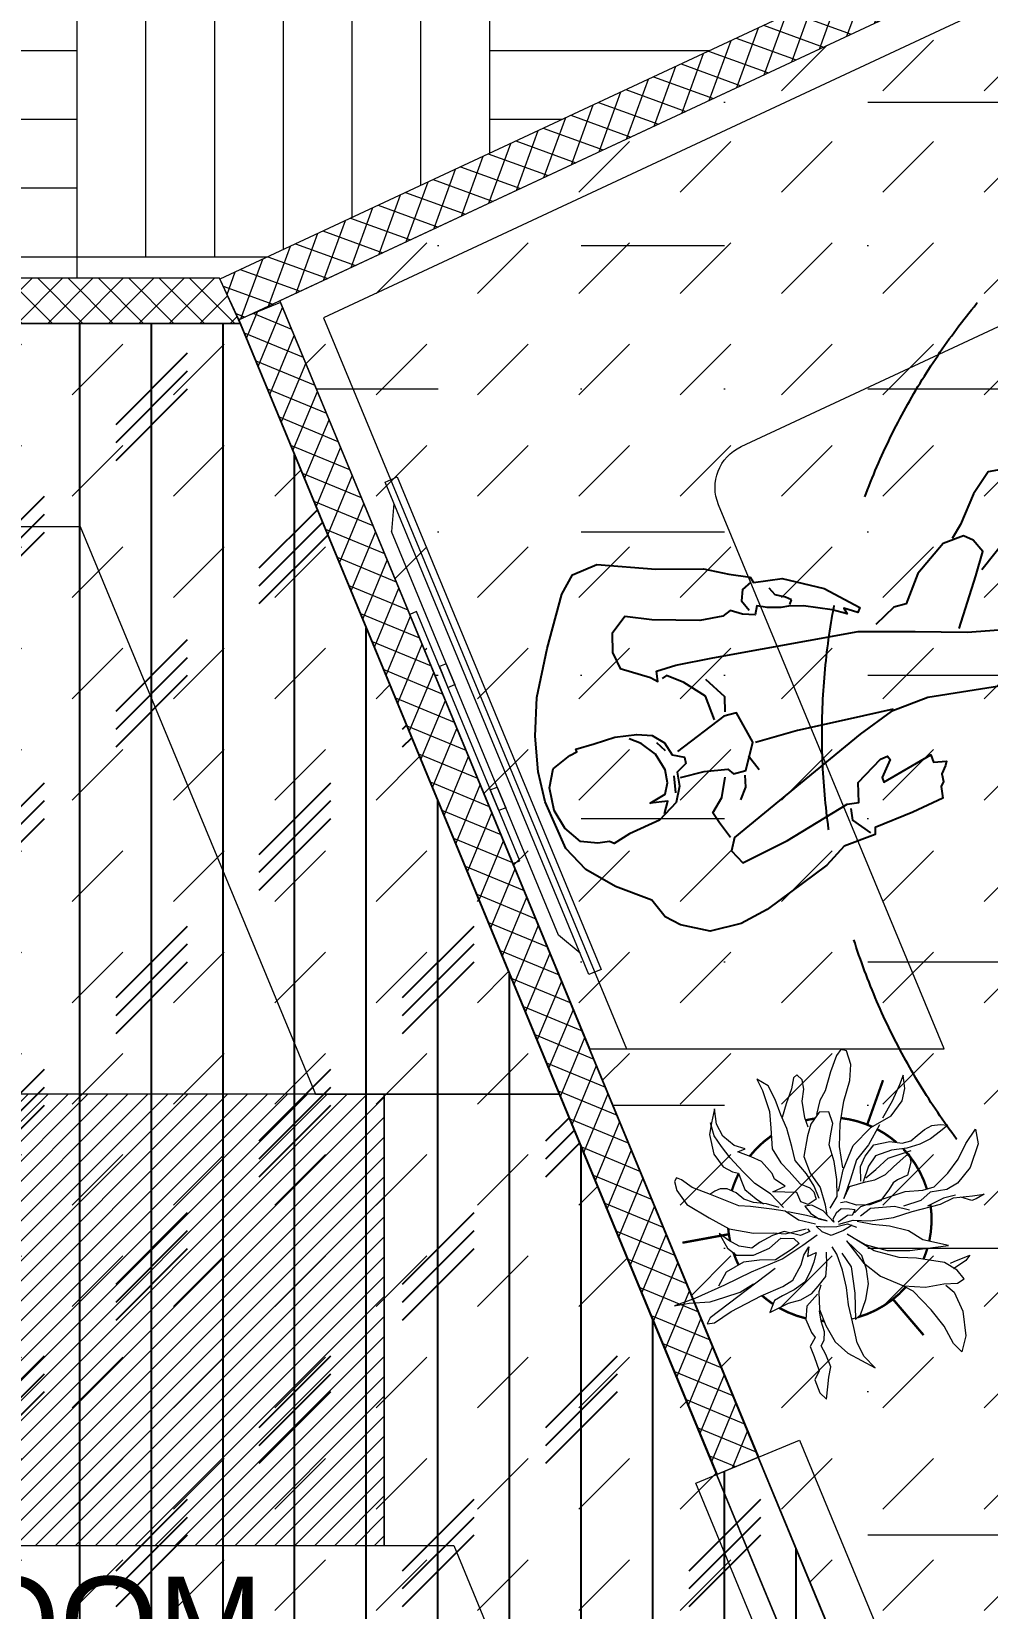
# Model space of a CAD drawing. Header units: millimetres. Extents: x 2335845 to 2509607, y 289014 to 361737.
# Drawn here: x 2372263 to 2374382, y 326562 to 330056 of the extents above; entities that cross this region are included whole.
import ezdxf

# ---------------------------------------------------------------- set-up
doc = ezdxf.new("R2010")
doc.units = ezdxf.units.MM
doc.linetypes.add('DASHED', pattern=[0.75, 0.5, -0.25])
for name, color, linetype, lineweight in [('A-INDOOR PLANTS', 84, 'Continuous', 5), ('A-PLAN-COLUMN', 3, 'Continuous', 0), ('A-PLAN-RCC-HATCH', 8, 'Continuous', 13), ('AI-FURN', 7, 'Continuous', 20), ('AR_01_PARTITION FULL HT', 2, 'Continuous', 25), ('IN-PRTN-FULL', 30, 'Continuous', 20), ('IN-PRTN-HATCH', 8, 'Continuous', 5), ('TOA- AV', 7, 'Continuous', 9), ('TOA-FC-GYPSUM', 250, 'Continuous', 5), ('TOA-FL-CPT-1', 8, 'Continuous', 5), ('TOA-FL-CPT-2', 8, 'Continuous', 5), ('TOA-FL-TILE-1', 8, 'Continuous', 5), ('TOA-FURN-CUSTOM', 251, 'Continuous', 9)]:
    doc.layers.add(name, color=color, linetype=linetype, lineweight=lineweight)
for name, color, linetype in [('FLOOR MARK', 7, 'Continuous'), ('I-FURN', 7, 'Continuous'), ('TEXT', 250, 'Continuous')]:
    doc.layers.add(name, color=color, linetype=linetype)
doc.styles.get("Standard").update_dxf_attribs({"font": 'arial.ttf'})
pattern_1 = [(45, (90021.14, 24146.98), (0, 224.506403), [158.75, -158.75])]

# ---------------------------------------------------------------- blocks, each defined once
blk = doc.blocks.new('Columns')
at = {"layer": 'A-PLAN-RCC-HATCH'}
h = blk.add_hatch(dxfattribs=at)
h.set_pattern_fill('ANSI31', color=256, scale=250, style=0)
h.set_pattern_definition([(45, (436397.9, -590762.232), (-22.0970869, 22.0970869), [])])
h.paths.add_polyline_path([(-4160.3, 1537), (-3160.3, 1537), (-3160.3, 2537), (-4160.3, 2537)])
at = {"layer": 'A-PLAN-COLUMN', "elevation": 0}
blk.add_lwpolyline([(-4160.3, 1537), (-3160.3, 1537), (-3160.3, 2537), (-4160.3, 2537)], close=True, dxfattribs=at)
blk = doc.blocks.new('02PMAN15')
at = {"color": 0, "linetype": 'ByBlock'}
for p, q in [((4.24, 2.49), (4.54, 1.34)), ((20.63, 2.42), (17.58, 1.97)), ((13.81, 1.43), (10.75, 1.17)), ((17.58, 1.97), (13.81, 1.43)), ((4.6, -0.54), (4.24, -1.27)), ((16.35, -7.65), (15.72, -8.06)), ((16.67, -7.34), (16.35, -7.65)), ((16.44, -7.06), (16.67, -7.34)), ((15.72, -8.06), (15.49, -8.65))]:
    blk.add_line(p, q, dxfattribs=at)
for points in [[(-4.32, -2.33), (-3.61, -4.75), (-2.53, -7.26), (-0.64, -10.22), (1.69, -13.45), (2.86, -14.44), (4.74, -14.53), (8.51, -12.73), (11.65, -11.57), (13.18, -10.58), (14.52, -9.86), (14.61, -9.42), (16.59, -8.97), (19.1, -7.26), (20.99, -5.11), (20.72, -4.84), (19.91, -5.47), (20, -5.02), (19.1, -5.65), (17.31, -6.64), (16.32, -6.99), (15.78, -7.08), (14.88, -7.44), (14.25, -7.8), (13.9, -7.26), (13.09, -7.62), (12.37, -8.16), (11.74, -7.98), (10.13, -8.25), (6.98, -9.51), (5.28, -10.4), (4.02, -9.6), (3.57, -8.34), (3.66, -7.08), (5.46, -5.74), (5.82, -5.29), (6, -6.01), (7.43, -5.92), (10.04, -5.47), (20.27, -3.59), (24.04, -2.15), (27.45, -0.81), (32.02, 0.54), (33.37, 2.51), (35.35, 3.86), (36.6, 4.04), (40.81, 4.98), (41.81, 6.28), (41.72, 7.71), (40.37, 8.25), (37.95, 8.07), (36.24, 6.9), (34.27, 6.37), (33.91, 6.73), (32.29, 6.19), (31.31, 5.29), (31.31, 4.39), (29.24, 3.77), (23.23, 2.51), (20.45, 2.51), (17.84, 3.23), (6.98, 6.9), (6.45, 7.71), (6.89, 8.79), (10.4, 8.43), (15.24, 7.53), (16.05, 7.71), (16.5, 6.37), (18.56, 5.38), (19.1, 5.38), (19.19, 5.65), (18.2, 6.64), (18.2, 6.99), (21.97, 6.37), (21.97, 6.9), (22.87, 7.17), (22.69, 7.44), (22.24, 7.89), (22.15, 8.43), (21.88, 8.7), (21.7, 9.51), (19.37, 9.68), (16.5, 9.77), (16.32, 10.22), (13.99, 10.22), (12.37, 11.03), (7.34, 12.46), (5.28, 12.73), (3.04, 12.46), (1.24, 11.3), (0.43, 10.4), (-0.02, 8.97), (-2.08, 7.17), (-3.61, 5.29), (-4.41, 3.41), (-4.59, -0.18)], [(5.64, 0.81), (4.84, 1.17), (4.65, 2.15), (4.02, 3.14), (2.48, 3.88), (0.16, 4.04), (-1.09, 4.3), (-1.36, 4.04), (-2.17, 3.86), (-3.25, 3.32), (-3.96, 2.06), (-4.23, 0.63), (-3.96, -0.99), (-3.25, -2.15), (-1.81, -2.6), (-1.27, -2.69), (-1.27, -2.87), (0.07, -2.78), (1.6, -2.69), (3.13, -2.33), (4.11, -1.88), (4.74, -1.08), (4.94, -0.09), (5.7, 0.37)]]:
    blk.add_lwpolyline(points, close=True, dxfattribs=at)
for points in [[(15.37, 7.89), (15.19, 8.7), (16.05, 10)], [(6.72, 6.81), (6.36, 5.56), (6.18, 4.75), (7.16, 3.95), (7.88, 2.69)], [(9.23, 3.05), (8.96, 3.86), (8.33, 4.57)], [(35.79, 3.95), (34.99, 4.84), (33.91, 5.2), (33.1, 5.11), (32.47, 4.66)], [(2.96, 3.6), (3.49, 2.84), (2.28, 2.54), (3.49, 2.31), (3.94, 1.63), (4.1, 0.72), (3.87, -0.56), (3.19, -1.62), (2.5, -2.23)], [(33.19, 3.14), (32.38, 3.95), (31.58, 4.21)], [(4.92, 1.61), (6.63, 1.79), (8.24, 2.24), (8.51, 2.69), (9.41, 2.78), (10.57, 1.08), (10.22, -1.26), (9.32, -1.35), (5.37, -0.18)], [(9.95, 1.88), (10.31, 3.05)], [(8.6, -1.35), (8.6, -3.14), (7.52, -4.57), (6.54, -5.47), (6.18, -5.38)], [(9.5, -1.61), (9.86, -2.6), (9.05, -4.21)], [(27, -1.26), (29.42, -4.3), (30.5, -5.74), (30.14, -6.73), (29.6, -7.26), (28.08, -7.26), (25.65, -5.92), (24.13, -4.21), (23.23, -4.3), (21.61, -3.59)], [(29.96, -4.57), (34.63, -7.35), (35.17, -9.24), (34.27, -10.58), (32.83, -10.85), (31.31, -9.77), (29.69, -8.07), (28.79, -7.35)], [(14.43, -9.51), (13.72, -9.24), (13.36, -8.52), (13.63, -7.71)]]:
    blk.add_lwpolyline(points, dxfattribs=at)
blk = doc.blocks.new('PLANT_10')
at = {"layer": 'A-INDOOR PLANTS', "linetype": 'ByBlock', "lineweight": -2}
for p, q in [((13664.3, 7933.64), (13665.55, 7933.86)), ((13665.52, 7932.8), (13664.3, 7933.64)), ((13665.55, 7933.86), (13667.57, 7933.17)), ((13669.84, 7934.37), (13670.24, 7933.69)), ((13670, 7933.37), (13669.84, 7934.37)), ((13670.24, 7933.69), (13670.38, 7933.32)), ((13666.85, 7932.15), (13665.52, 7932.8)), ((13667.57, 7933.17), (13668.91, 7932.09)), ((13670.17, 7931.75), (13670, 7933.37)), ((13670.38, 7933.32), (13670.09, 7932.38)), ((13675.61, 7931.79), (13675.07, 7933.15)), ((13675.07, 7933.15), (13675.52, 7932.79)), ((13675.52, 7932.79), (13676.24, 7931.75)), ((13677.08, 7932.65), (13676.35, 7932.06)), ((13677.47, 7932.1), (13677.08, 7932.65)), ((13678.23, 7931.81), (13679.84, 7932.55)), ((13679.84, 7932.55), (13681.95, 7932.8)), ((13681.95, 7932.8), (13683.34, 7932.46)), ((13683.34, 7932.46), (13682.61, 7931.75)), ((13663.89, 7930.62), (13663.94, 7931.25)), ((13663.94, 7931.25), (13664.46, 7930.64)), ((13668.06, 7931.25), (13666.85, 7932.15)), ((13669.22, 7930.1), (13668.06, 7931.25)), ((13668.91, 7932.09), (13669.44, 7931.17)), ((13669.44, 7931.17), (13669.67, 7929.74)), ((13669.92, 7931.93), (13670.2, 7930.88)), ((13670.71, 7930.64), (13670.17, 7931.75)), ((13670.2, 7930.88), (13670.87, 7929.52)), ((13674.25, 7931.31), (13673.75, 7929.11)), ((13674.5, 7929.32), (13674.25, 7931.31)), ((13675.7, 7930.98), (13675.33, 7928.59)), ((13675.74, 7931.48), (13675.61, 7931.79)), ((13676.35, 7932.06), (13675.7, 7930.98)), ((13677.51, 7930.91), (13677.47, 7932.1)), ((13677.81, 7929.36), (13677.51, 7930.91)), ((13677.63, 7931.1), (13678.23, 7931.81)), ((13681.13, 7930.96), (13679.73, 7929.85)), ((13682.61, 7931.75), (13681.13, 7930.96)), ((13663.98, 7929.88), (13663.89, 7930.62)), ((13664.31, 7929.26), (13663.98, 7929.88)), ((13664.46, 7930.64), (13665.11, 7929.79)), ((13665.11, 7929.79), (13665.57, 7928.86)), ((13669.5, 7929.11), (13669.22, 7930.1)), ((13669.67, 7929.74), (13670.38, 7928.94)), ((13671.34, 7928.22), (13670.71, 7930.64)), ((13679.73, 7929.85), (13678.15, 7928.3)), ((13664.83, 7928.65), (13664.31, 7929.26)), ((13665.28, 7928.1), (13664.83, 7928.65)), ((13665.57, 7928.86), (13665.92, 7927.75)), ((13666.78, 7926.15), (13666.1, 7928.13)), ((13669.61, 7927.61), (13669.5, 7929.11)), ((13670.38, 7928.94), (13670.87, 7927.46)), ((13671.83, 7926.61), (13671.34, 7928.22)), ((13673.75, 7929.11), (13672.98, 7927.9)), ((13674.66, 7928.01), (13674.5, 7929.32)), ((13675.33, 7928.59), (13675.25, 7927.09)), ((13677.68, 7927.48), (13677.81, 7929.36)), ((13678.15, 7928.3), (13677.74, 7927.54)), ((13660.8, 7927.59), (13659.68, 7927.43)), ((13659.68, 7927.43), (13660.5, 7927.14)), ((13660.5, 7927.14), (13661.89, 7926.5)), ((13661.87, 7927.37), (13660.8, 7927.59)), ((13663.15, 7926.41), (13661.87, 7927.37)), ((13665.49, 7927.36), (13665.28, 7928.1)), ((13665.34, 7926.29), (13665.49, 7927.36)), ((13665.92, 7927.75), (13666.08, 7926.44)), ((13666.41, 7927.95), (13667.1, 7928.09)), ((13666.55, 7927.7), (13666.41, 7927.95)), ((13667.52, 7926.61), (13666.55, 7927.7)), ((13667.1, 7928.09), (13668.23, 7927.82)), ((13668.23, 7927.82), (13668.63, 7926.95)), ((13668.63, 7926.95), (13668.89, 7926.59)), ((13670.3, 7925.56), (13669.61, 7927.61)), ((13671.22, 7927.97), (13670.89, 7926.71)), ((13672.98, 7927.9), (13672.59, 7926.26)), ((13674.66, 7926.07), (13674.66, 7928.01)), ((13675.25, 7927.09), (13674.69, 7924.95)), ((13676.86, 7925.51), (13677.68, 7927.48)), ((13661.89, 7926.5), (13663.36, 7925.67)), ((13664.14, 7924.69), (13663.15, 7926.41)), ((13663.93, 7925.43), (13665.64, 7924.49)), ((13665.63, 7924.92), (13665.34, 7926.29)), ((13666.08, 7926.44), (13666.56, 7925.08)), ((13667.75, 7925.11), (13666.78, 7926.15)), ((13668.16, 7925.94), (13667.52, 7926.61)), ((13668.63, 7925.01), (13668.16, 7925.94)), ((13668.89, 7926.59), (13669.47, 7926.23)), ((13669.47, 7926.23), (13670.42, 7925.51)), ((13670.91, 7923.83), (13670.3, 7925.56)), ((13670.42, 7925.51), (13670.77, 7924.58)), ((13670.89, 7926.71), (13671.08, 7924.65)), ((13672.14, 7924.62), (13671.83, 7926.61)), ((13672.59, 7926.26), (13672.45, 7924.82)), ((13674.15, 7924.18), (13674.66, 7926.07)), ((13675.72, 7924.04), (13676.86, 7925.51)), ((13665.68, 7923.17), (13664.14, 7924.69)), ((13666.59, 7924.2), (13665.63, 7924.92)), ((13665.64, 7924.49), (13666.92, 7923.46)), ((13666.56, 7925.08), (13667.46, 7924.48)), ((13667.48, 7923.79), (13666.59, 7924.2)), ((13667.46, 7924.48), (13668.78, 7924.02)), ((13668.46, 7924.26), (13667.75, 7925.11)), ((13668.78, 7924.21), (13668.63, 7925.01)), ((13669.19, 7922.84), (13668.78, 7924.21)), ((13670.77, 7924.58), (13670.8, 7923.45)), ((13671.08, 7924.65), (13671.73, 7923.79)), ((13672.06, 7923.18), (13672.14, 7924.62)), ((13672.45, 7924.82), (13672.17, 7923.5)), ((13674.69, 7924.95), (13673.26, 7922.65)), ((13673.26, 7922.65), (13674.15, 7924.18)), ((13676.27, 7924.31), (13675.1, 7923.9)), ((13677.52, 7924.47), (13676.27, 7924.31)), ((13678.84, 7924.26), (13677.52, 7924.47)), ((13680.16, 7923.8), (13678.84, 7924.26)), ((13683.72, 7924.1), (13682.55, 7923.5)), ((13683.45, 7922.71), (13684.69, 7925.06)), ((13684.69, 7925.06), (13683.72, 7924.1)), ((13658.75, 7922.96), (13657.58, 7922.61)), ((13660.13, 7922.88), (13658.75, 7922.96)), ((13661.89, 7922.37), (13660.13, 7922.88)), ((13667.77, 7922.3), (13665.68, 7923.17)), ((13666.92, 7923.46), (13668.56, 7922.95)), ((13668.73, 7923.83), (13667.48, 7923.79)), ((13668.56, 7922.95), (13670.21, 7922.37)), ((13670.21, 7922.37), (13669.19, 7922.84)), ((13670.8, 7923.45), (13670.51, 7922.57)), ((13671.43, 7923.29), (13670.91, 7923.83)), ((13671.13, 7922.84), (13671.09, 7922.15)), ((13671.18, 7923.34), (13671.13, 7922.84)), ((13671.62, 7923.1), (13671.18, 7923.34)), ((13671.64, 7922.67), (13671.62, 7923.1)), ((13672.41, 7921.94), (13672.06, 7923.18)), ((13672.39, 7922.69), (13672.67, 7923.45)), ((13672.5, 7923.07), (13672.96, 7922.33)), ((13673.83, 7922.61), (13675.72, 7924.04)), ((13675.1, 7923.9), (13673.83, 7922.61)), ((13674.9, 7922.2), (13676.06, 7922.99)), ((13676.06, 7922.99), (13678.3, 7923.31)), ((13679.32, 7922.77), (13677.83, 7922.6)), ((13678.3, 7923.31), (13680.55, 7923.37)), ((13681.24, 7923.21), (13679.32, 7922.77)), ((13680.55, 7923.37), (13680.16, 7923.8)), ((13682.55, 7923.5), (13681.24, 7923.21)), ((13657.58, 7922.61), (13657.47, 7922.11)), ((13657.47, 7922.11), (13657.98, 7921.75)), ((13657.98, 7921.75), (13659.37, 7921.23)), ((13663.84, 7922.05), (13661.89, 7922.37)), ((13663.8, 7921.43), (13662.81, 7921.09)), ((13664.68, 7921.27), (13663.8, 7921.43)), ((13665.78, 7921.99), (13663.84, 7922.05)), ((13667.05, 7921.53), (13665.62, 7921.11)), ((13667.58, 7922.29), (13665.78, 7921.99)), ((13668.6, 7921.76), (13667.05, 7921.53)), ((13669.6, 7921.92), (13667.77, 7922.3)), ((13670.04, 7921.8), (13668.6, 7921.76)), ((13671.05, 7921.21), (13670.04, 7921.8)), ((13670.51, 7922.57), (13670.59, 7922.07)), ((13671.09, 7922.15), (13671.48, 7921.72)), ((13671.48, 7921.72), (13671.99, 7921.43)), ((13672.22, 7921.87), (13671.64, 7922.67)), ((13672.23, 7921.5), (13671.81, 7921.11)), ((13671.99, 7921.43), (13672.23, 7921.5)), ((13672.6, 7921.76), (13672.39, 7922.69)), ((13672.63, 7920.7), (13672.6, 7921.76)), ((13672.96, 7922.33), (13673.37, 7921.28)), ((13674.98, 7921.77), (13674.36, 7921.37)), ((13676.34, 7922.25), (13674.98, 7921.77)), ((13677.83, 7922.6), (13676.34, 7922.25)), ((13681.07, 7920.83), (13682.48, 7921.62)), ((13682.48, 7921.62), (13683.45, 7922.71)), ((13659.37, 7921.23), (13661.01, 7920.78)), ((13661.01, 7920.78), (13661.83, 7920.31)), ((13661.83, 7920.31), (13663.03, 7920.03)), ((13662.81, 7921.09), (13662.83, 7920.27)), ((13662.83, 7920.27), (13663.86, 7919.55)), ((13665.62, 7921.11), (13664.68, 7921.27)), ((13668.04, 7919.49), (13669.27, 7920.34)), ((13670.21, 7920.25), (13669.16, 7919.84)), ((13669.27, 7920.34), (13670.76, 7920.76)), ((13670.76, 7920.76), (13671.63, 7920.91)), ((13671.26, 7920.59), (13670.79, 7919.64)), ((13671.81, 7921.11), (13671.26, 7920.59)), ((13671.48, 7919.53), (13671.96, 7920.24)), ((13672.13, 7920.93), (13671.68, 7919.17)), ((13671.96, 7920.24), (13672.13, 7920.93)), ((13672.59, 7920.01), (13672.63, 7920.7)), ((13673.08, 7920.52), (13672.59, 7920.01)), ((13673.37, 7921.28), (13673.08, 7920.52)), ((13673.34, 7920.09), (13674.25, 7918.87)), ((13675.88, 7920.92), (13674.81, 7920.89)), ((13676.88, 7920.82), (13675.88, 7920.92)), ((13677.71, 7920.16), (13676.88, 7920.82)), ((13677.64, 7920.41), (13678.21, 7920.24)), ((13678.35, 7919.62), (13677.71, 7920.16)), ((13678.21, 7920.24), (13679.71, 7920.28)), ((13678.4, 7920.12), (13679.43, 7919.21)), ((13679.71, 7920.28), (13681.07, 7920.83)), ((13680.7, 7920.44), (13679.83, 7920.29)), ((13681.63, 7920.72), (13680.7, 7920.44)), ((13682.32, 7920.68), (13681.63, 7920.72)), ((13682.83, 7920.44), (13682.32, 7920.68)), ((13683.57, 7920.84), (13682.83, 7920.44)), ((13684.62, 7921.25), (13683.57, 7920.84)), ((13683.72, 7919.84), (13684.96, 7920.26)), ((13685.5, 7921.09), (13684.62, 7921.25)), ((13684.96, 7920.26), (13685.72, 7919.9)), ((13686.31, 7920.99), (13685.5, 7921.09)), ((13685.72, 7919.9), (13686.83, 7920.31)), ((13687.38, 7920.89), (13686.31, 7920.99)), ((13686.83, 7920.31), (13687.38, 7920.89)), ((13660.07, 7918.81), (13659.64, 7918.36)), ((13660.87, 7918.96), (13660.07, 7918.81)), ((13661.88, 7918.81), (13660.87, 7918.96)), ((13663.31, 7919.04), (13661.88, 7918.81)), ((13664.11, 7919.31), (13663.31, 7919.04)), ((13663.86, 7919.55), (13664.86, 7919.27)), ((13664.86, 7919.27), (13666.62, 7918.95)), ((13666.62, 7918.95), (13668.04, 7919.49)), ((13668.12, 7919.18), (13666.96, 7918.21)), ((13669.16, 7919.84), (13668.12, 7919.18)), ((13668.95, 7918.64), (13669.3, 7919.47)), ((13669.3, 7919.47), (13669.66, 7919.79)), ((13669.66, 7919.79), (13670.28, 7920)), ((13670.51, 7918.69), (13669.7, 7918.36)), ((13670.28, 7920), (13670.74, 7919.32)), ((13670.74, 7919.32), (13670.51, 7918.69)), ((13670.79, 7919.64), (13670.87, 7919.02)), ((13670.87, 7919.02), (13671.48, 7919.53)), ((13671.68, 7919.17), (13671.35, 7917.59)), ((13672.41, 7919.94), (13672.07, 7918.49)), ((13672.59, 7920.01), (13672.59, 7920.01)), ((13672.8, 7919.26), (13673.05, 7919.46)), ((13673.23, 7917.34), (13672.81, 7919.14)), ((13673.05, 7919.46), (13673.38, 7918.65)), ((13674.25, 7918.87), (13675.37, 7917.15)), ((13674.36, 7919.37), (13675.18, 7919.27)), ((13675.06, 7918.96), (13674.36, 7919.37)), ((13674.84, 7920.01), (13675.66, 7919.79)), ((13675.18, 7919.27), (13674.84, 7920.01)), ((13675.88, 7918.73), (13675.06, 7918.96)), ((13675.66, 7919.79), (13676.48, 7919.5)), ((13677.21, 7918.02), (13675.88, 7918.73)), ((13676.48, 7919.5), (13677.37, 7919.03)), ((13677.37, 7919.03), (13678.02, 7918.11)), ((13678.88, 7918.7), (13678.35, 7919.62)), ((13679.16, 7917.64), (13678.88, 7918.7)), ((13679.43, 7919.21), (13680.56, 7919.12)), ((13680.56, 7919.12), (13681.67, 7919.59)), ((13681.67, 7919.59), (13682.09, 7919.92)), ((13682.09, 7919.92), (13682.86, 7919.5)), ((13682.86, 7919.5), (13683.72, 7919.84)), ((13659.64, 7918.36), (13659.9, 7918.06)), ((13659.9, 7918.06), (13660.84, 7917.9)), ((13660.84, 7917.9), (13662.11, 7917.44)), ((13662.11, 7917.44), (13663.3, 7917.1)), ((13664.23, 7917.5), (13663.06, 7916.97)), ((13665.78, 7917.92), (13664.23, 7917.5)), ((13666.96, 7918.21), (13665.78, 7917.92)), ((13667.18, 7916.97), (13667.91, 7917.68)), ((13667.91, 7917.68), (13668.95, 7918.64)), ((13669.17, 7917.34), (13668.57, 7916.44)), ((13669.64, 7916.29), (13669.17, 7917.34)), ((13669.7, 7918.36), (13669.64, 7916.29)), ((13671.3, 7917.34), (13671.14, 7916.21)), ((13672.07, 7918.49), (13671.3, 7917.34)), ((13673.38, 7918.65), (13673.05, 7917.27)), ((13673.14, 7916.33), (13673.23, 7917.34)), ((13673.62, 7916.97), (13673.65, 7918.1)), ((13673.65, 7918.1), (13674.07, 7918.55)), ((13674.07, 7918.55), (13674.59, 7917.88)), ((13674.59, 7917.88), (13675.45, 7916.53)), ((13677.74, 7917.16), (13677.21, 7918.02)), ((13678.02, 7918.11), (13678.55, 7917.12)), ((13679.63, 7916.72), (13679.16, 7917.64)), ((13661.76, 7916.49), (13660.59, 7915.89)), ((13660.98, 7915.4), (13662.78, 7916.02)), ((13663.06, 7916.97), (13661.76, 7916.49)), ((13662.78, 7916.02), (13664.21, 7916.12)), ((13664.21, 7916.12), (13665.96, 7916.24)), ((13665.96, 7916.24), (13667.18, 7916.97)), ((13668.08, 7916.24), (13667.05, 7915.34)), ((13668.57, 7916.44), (13668.08, 7916.24)), ((13669.83, 7916.11), (13668.94, 7914.77)), ((13670.99, 7917.21), (13669.83, 7916.11)), ((13671, 7916.83), (13670.66, 7915.76)), ((13671.14, 7916.21), (13670.89, 7914.39)), ((13673.05, 7917.27), (13673.39, 7916.28)), ((13673.19, 7914.65), (13673.14, 7916.33)), ((13673.39, 7916.28), (13673.99, 7915.17)), ((13674.46, 7916), (13673.62, 7916.97)), ((13675.07, 7914.64), (13674.46, 7916)), ((13675.37, 7917.15), (13676.51, 7914.43)), ((13675.45, 7916.53), (13675.49, 7915.15)), ((13676.2, 7916.49), (13680.43, 7910.93)), ((13678.55, 7915.31), (13677.74, 7917.16)), ((13678.55, 7917.12), (13678.95, 7916.45)), ((13678.95, 7916.45), (13679.96, 7916.04)), ((13679.96, 7916.04), (13679.63, 7916.72)), ((13660.59, 7915.89), (13660, 7914.93)), ((13660, 7914.93), (13660.98, 7915.4)), ((13667.05, 7915.34), (13666.64, 7914.45)), ((13668.94, 7914.77), (13667.91, 7913.74)), ((13669.46, 7913.91), (13670.25, 7914.87)), ((13670.25, 7914.87), (13670.67, 7915.51)), ((13670.57, 7914.63), (13670.28, 7913.81)), ((13670.66, 7915.76), (13670.57, 7914.63)), ((13672.82, 7912.57), (13673.19, 7914.65)), ((13673.99, 7915.17), (13674.45, 7914.5)), ((13675.05, 7913.2), (13675.07, 7914.64)), ((13675.49, 7915.15), (13675.66, 7913.78)), ((13678.23, 7913.49), (13677.5, 7914.65)), ((13679.87, 7912.72), (13678.55, 7915.31)), ((13665.96, 7913.93), (13665.68, 7912.98)), ((13666.23, 7913.31), (13665.96, 7913.93)), ((13666.64, 7914.45), (13666.23, 7913.31)), ((13667.91, 7913.74), (13666.75, 7912.64)), ((13667.93, 7912.86), (13668.04, 7913.36)), ((13668.04, 7913.36), (13668.6, 7913.57)), ((13668.6, 7913.57), (13669.46, 7913.91)), ((13670.28, 7913.81), (13669.74, 7913.17)), ((13670.85, 7913.39), (13669.87, 7910.98)), ((13670.89, 7914.39), (13670.85, 7913.39)), ((13674.29, 7913.43), (13673.82, 7912.54)), ((13674.45, 7914.5), (13674.29, 7913.43)), ((13675.66, 7913.78), (13676.51, 7912.31)), ((13676.51, 7914.43), (13677.64, 7912.15)), ((13678.64, 7912.18), (13678.23, 7913.49)), ((13664.9, 7912.02), (13663.85, 7911.49)), ((13665.68, 7912.98), (13664.9, 7912.02)), ((13666.75, 7912.64), (13665.77, 7911.92)), ((13666.42, 7911.25), (13667.52, 7912.04)), ((13667.52, 7912.04), (13667.93, 7912.86)), ((13669.74, 7913.17), (13669.38, 7912.4)), ((13669.38, 7912.4), (13669.4, 7911.78)), ((13671.87, 7910.85), (13672.82, 7912.57)), ((13673.82, 7912.54), (13673.22, 7911.71)), ((13673.22, 7911.71), (13674.45, 7912.43)), ((13674.45, 7912.43), (13675.05, 7913.2)), ((13676.51, 7912.31), (13677.72, 7911.66)), ((13677.64, 7912.15), (13678.78, 7909.62)), ((13679.05, 7910.95), (13678.64, 7912.18)), ((13680.85, 7911.31), (13679.87, 7912.72)), ((13663.85, 7911.49), (13662.54, 7911.32)), ((13662.54, 7911.32), (13663.74, 7911.04)), ((13664.86, 7911.27), (13663.74, 7910.98)), ((13663.74, 7911.04), (13664.74, 7910.89)), ((13664.74, 7910.89), (13666.42, 7911.25)), ((13665.77, 7911.92), (13664.86, 7911.27)), ((13669.87, 7910.98), (13669.29, 7909.4)), ((13669.4, 7911.78), (13669.6, 7911.35)), ((13669.6, 7911.35), (13669.87, 7910.92)), ((13670.74, 7908.94), (13671.87, 7910.85)), ((13679.17, 7909.14), (13679.05, 7910.95)), ((13680.43, 7910.93), (13680.94, 7910.69)), ((13680.94, 7910.69), (13680.85, 7911.31)), ((13669.29, 7909.4), (13668.63, 7908.5)), ((13678.78, 7909.62), (13679.4, 7907.89)), ((13668.63, 7908.5), (13668.45, 7908.06)), ((13668.45, 7908.06), (13668.77, 7907.88)), ((13668.77, 7907.88), (13669.52, 7908.09)), ((13669.52, 7908.09), (13670.74, 7908.94)), ((13679.4, 7907.89), (13679.17, 7909.14))]:
    blk.add_line(p, q, dxfattribs=at)
at = {"layer": 'A-INDOOR PLANTS', "linetype": 'Continuous', "lineweight": 18, "ltscale": 0.5, "const_width": 0.2}
for points in [[(13669.4, 7929.47, 0.116285), (13665.96, 7927.44)], [(13673.88, 7929.67, 0.090884), (13670.74, 7929.78)], [(13675.42, 7929.17, 0.028901), (13674.47, 7929.51)], [(13665.42, 7926.87, 0.0574), (13664.3, 7925.23)], [(13680.37, 7923.57, 0.141213), (13677.8, 7927.66)], [(13664.08, 7924.79, 0.079562), (13663.34, 7922.14)], [(13680.68, 7920.44, 0.006998), (13680.7, 7920.68)], [(13663.38, 7919.89, 0.022707), (13663.53, 7919.11)], [(13679.57, 7916.84, 0.070954), (13680.47, 7919.13)], [(13664.86, 7916.17, 0.072973), (13666.59, 7914.33)], [(13678.52, 7915.38, 0.034437), (13679.25, 7916.33)], [(13677.6, 7914.49, 0.002611), (13677.67, 7914.55)], [(13668.08, 7913.38, 0.04589), (13669.56, 7912.79)], [(13674.83, 7912.92, 0.033376), (13675.9, 7913.37)], [(13672.77, 7912.48, 0.032284), (13673.88, 7912.65)]]:
    blk.add_lwpolyline(points, format="xyb", dxfattribs=at)
for points in [[(13678.83, 7926.57), (13681.9, 7929.19)], [(13663.9, 7924.37), (13660.1, 7925.72)], [(13673.27, 7912.54), (13674, 7908.57)]]:
    blk.add_lwpolyline(points, dxfattribs=at)
at = {"layer": 'A-INDOOR PLANTS', "linetype": 'Continuous', "lineweight": 18, "ltscale": 0.5}
blk.add_arc((13672, 7921.16), 8.71, 12.4792, 14.7067, dxfattribs=at)
blk = doc.blocks.new('*U729')
at = {"layer": 'IN-PRTN-HATCH'}
h = blk.add_hatch(dxfattribs=at)
h.set_pattern_fill('ANSI37', color=256, scale=15)
h.set_pattern_definition([(45, (553.256, -9e-11), (-33.67596, 33.67596), []), (135, (553.256, -9e-11), (-33.67596, -33.67596), [])])
h.paths.add_polyline_path([(-102889.3, -39967.2), (-100119.8, -39967.2), (-100119.8, -39867.2), (-102889.3, -39867.2)])
at = {"layer": 'IN-PRTN-FULL', "elevation": 0}
blk.add_lwpolyline([(-102889.3, -39967.2), (-100119.8, -39967.2), (-100119.8, -39867.2), (-102889.3, -39867.2)], close=True, dxfattribs=at)
blk = doc.blocks.new('A$C60412B90')
at = {"layer": 'TOA- AV', "color": 6}
for p, q in [((-37.2, 55.5), (29.9, 91)), ((1280.2, 55.5), (1213.1, 91)), ((-100, 55.5), (1343, 55.5))]:
    blk.add_line(p, q, dxfattribs=at)
at = {"layer": 'TOA- AV', "color": 30, "true_color": 0xf8991e}
blk.add_line((256.5, 111), (986.5, 111), dxfattribs=at)
for points in [[(986.5, 111), (986.5, 131), (256.5, 131), (256.5, 111)], [(403.4, 91), (464.2, 91)], [(825.1, 91), (764.2, 91)]]:
    blk.add_lwpolyline(points, dxfattribs=at)
at = {"layer": 'TOA- AV', "color": 6}
for points in [[(29.9, 91), (1213.1, 91)], [(1343, 55.5), (1343, 20), (-100, 20), (-100, 55.5)]]:
    blk.add_lwpolyline(points, dxfattribs=at)
at = {"layer": 'TOA- AV', "color": 30, "true_color": 0xf8991e}
for points in [[(403.4, 111), (464.2, 111), (464.2, 91), (403.4, 91)], [(825.1, 111), (764.2, 111), (764.2, 91), (825.1, 91)]]:
    blk.add_lwpolyline(points, close=True, dxfattribs=at)

msp = doc.modelspace()

# ---------------------------------------------------------------- hatches: boundary and pattern name
at = {"layer": 'IN-PRTN-HATCH'}
h = msp.add_hatch(dxfattribs=at)
h.set_pattern_fill('ANSI37', color=256, scale=15, angle=-154.98248)
h.set_pattern_definition([(250.01752, (2299934.48, 251453.5), (44.75784, -16.275024), []), (340.01752, (2299934.48, 251453.5), (16.275024, 44.75784), [])])
h.paths.add_polyline_path([(2376972.789, 331510.903), (2372680.447, 329507.805), (2372722.736, 329417.187), (2376994.928, 331410.934), (2376994.974, 331510.903)])
h = msp.add_hatch(dxfattribs=at)
h.set_pattern_fill('ANSI37', color=256, scale=15, angle=179.999936)
h.set_pattern_definition([(224.999936, (2268986.504, 289542.576), (33.675923, -33.675998), []), (314.999936, (2268986.504, 289542.576), (33.675998, 33.675923), [])])
h.paths.add_polyline_path([(2372679.582, 329509.658), (2370145.137, 329509.661), (2370145.137, 329409.661), (2372725.875, 329409.658)])
at = {"layer": 'TOA-FC-GYPSUM'}
h = msp.add_hatch(dxfattribs=at)
h.set_pattern_fill('DASH', color=252, scale=50, angle=45)
h.set_pattern_definition(pattern_1)
h.paths.add_polyline_path([(2376994.974, 331410.903), (2372813.454, 329459.517), (2374366.562, 325702.044), (2375873.321, 325702.043), (2375873.321, 323605.057), (2384478.461, 323601.624), (2384478.472, 325600.425), (2383044.681, 325601.625), (2383044.683, 331410.903)])
edge = h.paths.add_edge_path(flags=16)
edge.add_line((2376123.213, 327021.722), (2376123.213, 329510.903))
edge.add_arc((2376623.213, 329510.903), 500, 90, 180, ccw=False)
edge.add_line((2376623.213, 330010.903), (2381644.683, 330010.903))
edge.add_arc((2381644.683, 329510.903), 500, 0, 90, ccw=False)
edge.add_line((2382144.683, 329510.903), (2382144.683, 327001.624))
edge.add_arc((2381644.683, 327001.624), 500, 270, 360, ccw=False)
edge.add_line((2381644.683, 326501.624), (2376621.212, 326521.726))
edge.add_arc((2376623.213, 327021.722), 500, 180, 269.770724, ccw=False)
h = msp.add_hatch(dxfattribs=at)
h.set_pattern_fill('DASH', color=252, scale=50, angle=45)
h.set_pattern_definition(pattern_1)
h.paths.add_polyline_path([(2372725.806, 329409.65), (2370244.683, 329409.65), (2370245.945, 325701.579), (2374260.177, 325702.945)])
h.paths.add_polyline_path([(2372044.683, 328531.617), (2370730.683, 328531.617), (2370730.683, 326579.617), (2372044.683, 326579.617)], flags=16)
at = {"layer": 'TOA-FL-CPT-1', "true_color": 0xc7c8ca}
h = msp.add_hatch(dxfattribs=at)
h.set_pattern_fill('AR-PARQ1', color=9, scale=3)
h.set_pattern_definition([(90, (90021.1, 24147), (-914.4, 914.4), [914.4, -914.4]), (90, (90173.5, 24147), (-914.4, 914.4), [914.4, -914.4]), (90, (90325.9, 24147), (-914.4, 914.4), [914.4, -914.4]), (90, (90478.3, 24147), (-914.4, 914.4), [914.4, -914.4]), (90, (90630.7, 24147), (-914.4, 914.4), [914.4, -914.4]), (90, (90783.1, 24147), (-914.4, 914.4), [914.4, -914.4]), (90, (90935.5, 24147), (-914.4, 914.4), [914.4, -914.4]), (0, (90021.1, 25061.4), (914.4, -914.4), [914.4, -914.4]), (0, (90021.1, 25213.8), (914.4, -914.4), [914.4, -914.4]), (0, (90021.1, 25366.2), (914.4, -914.4), [914.4, -914.4]), (0, (90021.1, 25518.6), (914.4, -914.4), [914.4, -914.4]), (0, (90021.1, 25671), (914.4, -914.4), [914.4, -914.4]), (0, (90021.1, 25823.4), (914.4, -914.4), [914.4, -914.4]), (0, (90021.1, 25975.8), (914.4, -914.4), [914.4, -914.4])])
h.paths.add_polyline_path([(2360226.052, 334601.937), (2360226.195, 325602.091), (2370144.683, 325602.091), (2370145.139, 329510.423), (2372684.412, 329509.65), (2375945.229, 331031.373), (2375945.229, 334601.498)])
at = {"layer": 'TOA-FL-CPT-2', "lineweight": -3}
h = msp.add_hatch(dxfattribs=at)
h.set_pattern_fill('CORK', color=4, scale=50, angle=270)
h.set_pattern_definition([(270, (90021.14, 24146.98), (158.75, -3e-14), []), (45, (89941.76, 24067.6), (-317.50014, 317.50014), [224.5065, -224.5065]), (45, (89941.76, 24027.9), (-317.50014, 317.50014), [224.5065, -224.5065]), (45, (89941.76, 23988.23), (-317.50014, 317.50014), [224.5065, -224.5065])])
edge = h.paths.add_edge_path()
edge.add_line((2370244.683, 329409.654), (2370245.608, 325701.579))
edge.add_line((2370245.608, 325701.579), (2374260.177, 325702.945))
edge.add_line((2374260.177, 325702.945), (2374125.904, 326027.32))
edge.add_line((2374125.904, 326027.32), (2374218.791, 326065.77))
edge.add_line((2374218.791, 326065.77), (2373874.012, 326897.295))
edge.add_line((2373874.012, 326897.295), (2373781.615, 326859.047))
edge.add_line((2373781.615, 326859.047), (2372725.806, 329409.65))
edge.add_line((2372725.806, 329409.65), (2370244.683, 329409.032))
at = {"layer": 'TOA-FL-TILE-1', "true_color": 0x636466}
h = msp.add_hatch(dxfattribs=at)
h.set_pattern_fill('MUDST', color=251, scale=50)
h.set_pattern_definition([(0, (90021.14, 24146.98), (635, 317.5), [317.5, -317.5, 0, -317.5, 0, -317.5])])
h.paths.add_polyline_path([(2376994.974, 331410.903), (2372813.454, 329459.517), (2374368.364, 325702.982), (2375873.321, 325702.985), (2375859.598, 323615.35), (2384285.503, 323605.055), (2384295.797, 325601.57), (2383044.683, 325601.625), (2383044.683, 331410.903)])

# ---------------------------------------------------------------- linework, layer by layer
at = {"layer": 'AI-FURN', "elevation": 0}
for points in [[(2376761.965, 331219.4), (2372910.235, 329421.917), (2373581.969, 327801.853)], [(2372813.454, 329459.517), (2373500.781, 327801.846), (2374285.603, 327801.916)]]:
    msp.add_lwpolyline(points, dxfattribs=at)
at = {"layer": 'FLOOR MARK', "color": 8, "linetype": 'DASHED', "ltscale": 1000}
msp.add_circle((2375515.105, 328499.461), 1500, dxfattribs=at)
at = {"layer": 'IN-PRTN-FULL', "elevation": 0}
for points in [[(2376972.789, 331510.903), (2372680.447, 329507.805), (2372722.736, 329417.187), (2376994.928, 331410.934), (2376994.974, 331510.903)], [(2372679.582, 329509.658), (2370145.137, 329509.661), (2370145.137, 329409.661), (2372725.875, 329409.658)], [(2373965.402, 326935.14), (2374309.539, 326103.297), (2374078.523, 326007.738), (2373735.212, 326839.853)]]:
    msp.add_lwpolyline(points, close=True, dxfattribs=at)
at = {"layer": 'TOA-FC-GYPSUM', "elevation": 0, "flags": 128}
msp.add_lwpolyline([(2376994.974, 331410.903), (2372813.454, 329459.517), (2374366.562, 325702.044), (2375873.321, 325702.043), (2375873.321, 323605.057), (2384478.472, 323601.624), (2384478.472, 325600.416), (2383044.683, 325600.418), (2383044.683, 331410.903), (2376994.974, 331410.903)], dxfattribs=at)
at = {"layer": 'TOA-FC-GYPSUM', "elevation": 0}
msp.add_lwpolyline([(2372725.806, 329409.65), (2370244.683, 329409.65), (2370245.945, 325701.579), (2374260.177, 325702.945), (2372725.806, 329409.65)], dxfattribs=at)
at = {"layer": 'TOA-FL-CPT-1', "elevation": 0}
msp.add_lwpolyline([(2370244.683, 329409.654), (2370245.608, 325701.579), (2374260.177, 325702.945), (2374125.904, 326027.32), (2374218.791, 326065.77), (2373874.012, 326897.295), (2373781.615, 326859.047), (2372725.806, 329409.65), (2370244.683, 329409.032)], dxfattribs=at)
at = {"layer": 'TOA-FURN-CUSTOM', "color": 18, "elevation": 0}
msp.add_lwpolyline([(2374285.603, 327801.916), (2373785.678, 329007.618, -0.40150871), (2373835.763, 329136.538), (2376761.965, 330502.105)], format="xyb", dxfattribs=at)
at = {"layer": 'TOA-FURN-CUSTOM', "color": 18}
msp.add_lwpolyline([(2372725.875, 329409.65), (2370844.683, 329409.65), (2370844.914, 328959.241), (2372371.3, 328959.371), (2372892.804, 327701.624), (2373432.834, 327701.624), (2372725.83, 329409.593)], dxfattribs=at)
at = {"layer": 'TOA-FURN-CUSTOM', "color": 18, "elevation": 0}
msp.add_lwpolyline([(2373610.936, 325702.044), (2374259.996, 325702.044), (2373432.834, 327701.624), (2373044.683, 327701.624), (2373044.683, 326701.624), (2373199.46, 326701.624)], close=True, dxfattribs=at)

# ---------------------------------------------------------------- block references
at = {"layer": 'A-INDOOR PLANTS', "xscale": 25.9135669213061, "yscale": 25.9135669213061, "zscale": 25.9135669213061, "rotation": 270}
msp.add_blockref('PLANT_10', (2168766.51, 681714.435), dxfattribs=at)
at = {"layer": 'A-PLAN-COLUMN'}
msp.add_blockref('Columns', (2376204.978, 325164.617), dxfattribs=at)
at = {"layer": 'AR_01_PARTITION FULL HT', "rotation": 112.5057631524394}
msp.add_blockref('*U729', (2297567.947, 406652.552, 0), dxfattribs=at)
at = {"layer": 'I-FURN', "xscale": -31.45133752017333, "yscale": 31.45133752017333, "zscale": 31.45133752017333, "rotation": 200.7645504845133}
msp.add_blockref('02PMAN15', (2373538.667, 328395.56, -670.164), dxfattribs=at)
at = {"layer": 'TOA- AV', "color": 0, "xscale": 0.8187117660897277, "yscale": 0.8187117660897277, "zscale": 0.8187117660897277, "rotation": 112.4840457492241}
msp.add_blockref('A$C60412B90', (2373509.3, 328059.596), dxfattribs=at)

# ---------------------------------------------------------------- texts
at = {"layer": 'TEXT', "insert": (2371111.262, 326632.56), "char_height": 200, "width": 1688.91822, "attachment_point": 1}
msp.add_mtext('\\pi65.94615;MAIL ROOM  \\P\\pi64.6501;3900 X 4100', dxfattribs=at)

doc.saveas('drawing.dxf')
